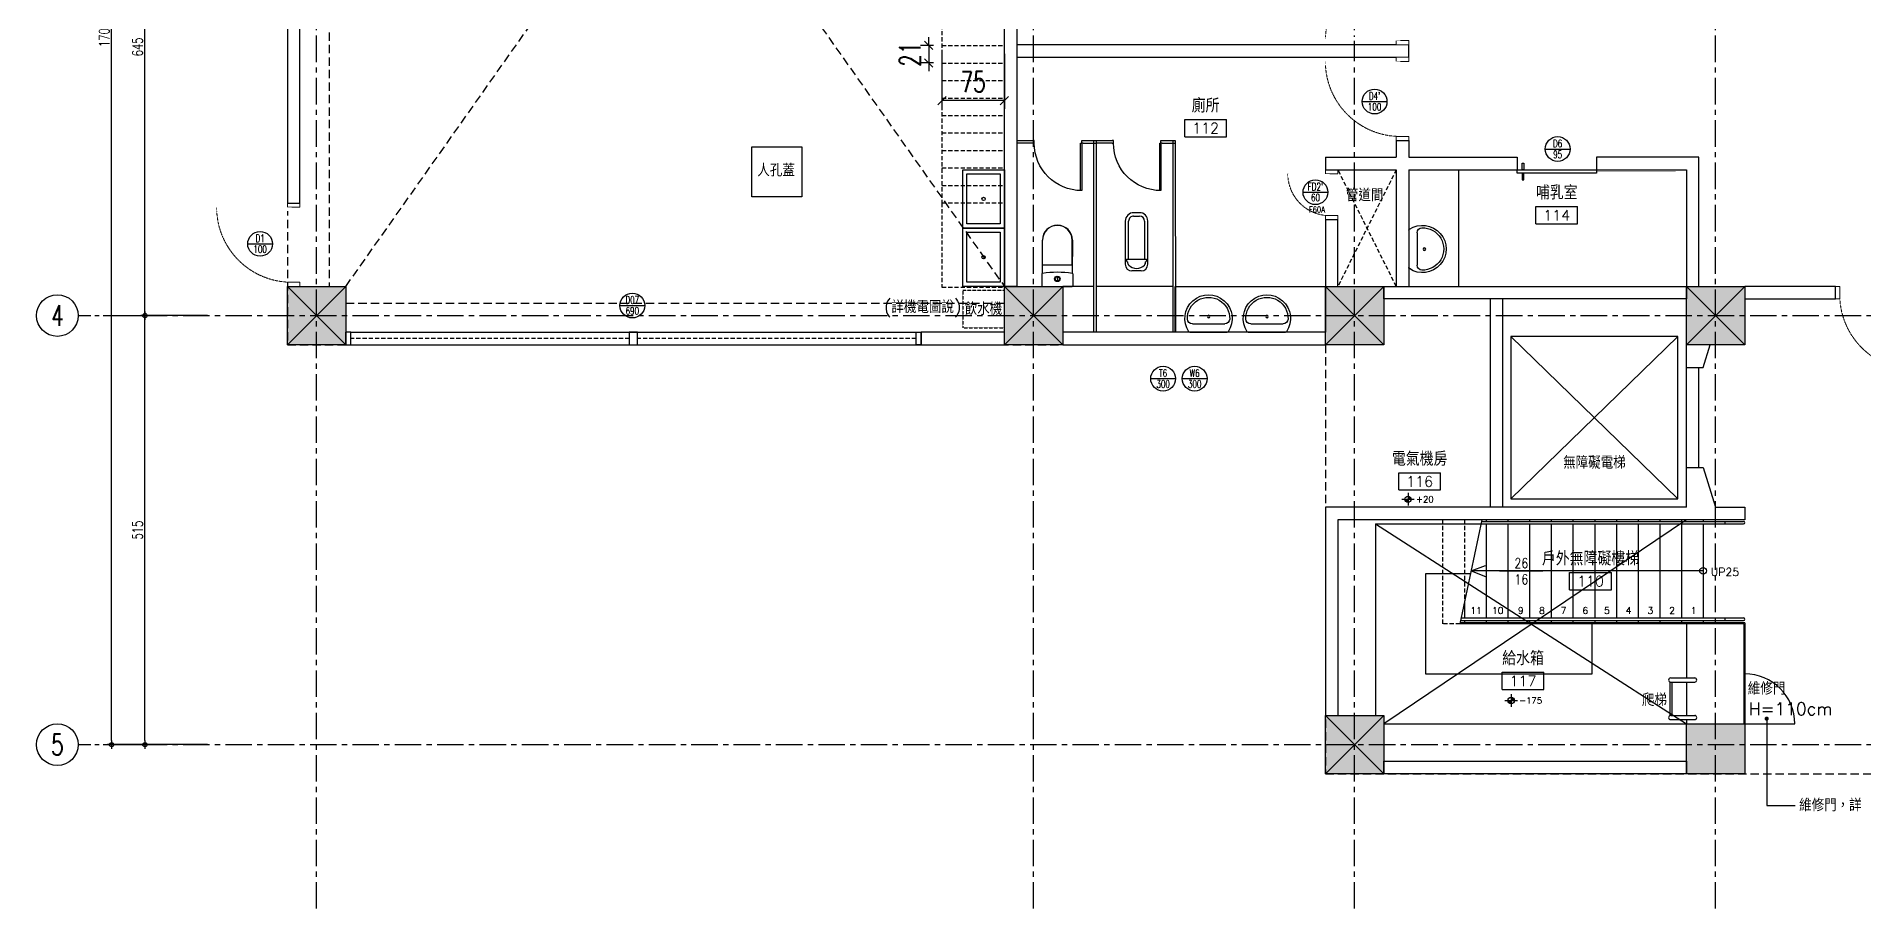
# Model space of a CAD drawing. Header units: millimetres. Extents: x -336 to 3195, y -197 to 2037.
# Drawn here: x -336 to 1855, y -197 to 850 of the extents above; entities that cross this region are included whole.
import ezdxf
from ezdxf.enums import TextEntityAlignment as Align

# ---------------------------------------------------------------- set-up
doc = ezdxf.new("R2010")
doc.units = ezdxf.units.MM
doc.set_wipeout_variables(frame=1)
for name, pattern in [('1', [0.375, 0.25, -0.125]), ('CENTER', [50.8, 31.75, -6.35, 6.35, -6.35]), ('DASHED', [0.75, 0.5, -0.25]), ('HIDDEN', [0.375, 0.25, -0.125])]:
    doc.linetypes.add(name, pattern=pattern)
for name, color, linetype in [('0-50', 7, 'Continuous'), ('COR', 1, 'Continuous'), ('DIM(高程)-50', 2, 'Continuous'), ('DIM1', 3, 'Continuous'), ('GRID', 8, 'CENTER'), ('HATCH_COL', 253, 'Continuous'), ('HID', 5, 'HIDDEN'), ('OPEN', 4, 'Continuous'), ('OTHER', 4, 'Continuous'), ('S-DOOR', 4, 'Continuous'), ('STAIR', 4, 'Continuous'), ('STAIR-T', 3, 'Continuous'), ('TEXT', 4, 'Continuous'), ('TEXT-50', 3, 'Continuous'), ('TOIL', 6, 'Continuous'), ('WALL', 2, 'Continuous'), ('WALL1', 2, 'Continuous'), ('WALL2', 3, 'Continuous'), ('WALL3', 4, 'Continuous'), ('空間名稱-50', 3, 'Continuous'), ('窗編文字', 11, 'Continuous')]:
    doc.layers.add(name, color=color, linetype=linetype)
doc.layers.add('A-DOOR', color=2, linetype='Continuous', lineweight=9)
doc.styles.add('AEH', font='romans', dxfattribs={"width": 0.67, "bigfont": 'china'})
doc.styles.add('C1', font='simplex.shx', dxfattribs={"width": 0.7, "bigfont": 'chineset.shx'})
doc.styles.add('CHINA', font='SIMPLEX.shx', dxfattribs={"width": 0.8, "bigfont": 'chineset.shx'})
doc.styles.add('CHINESET', font='simplex.shx', dxfattribs={"bigfont": 'CHINESET.shx'})
doc.styles.add('尺寸', font='simplex.shx', dxfattribs={"width": 0.8, "bigfont": 'china.shx'})
doc.dimstyles.new('DIMCC-50', dxfattribs={"dimscale": 50, "dimtxt": 0.25, "dimasz": 0.1, "dimexe": 0.1, "dimexo": 0.1, "dimgap": 0.05, "dimtad": 1, "dimrnd": 1e-05, "dimdsep": 46, "dimtxsty": 'C1', "dimblk1": 'Cir', "dimblk2": 'Cir', "dimsah": 1, "dimcen": 0.5, "dimclrd": 256, "dimclre": 256, "dimclrt": 2, "dimadec": 0, "dimazin": 0, "dimtfac": 1, "dimtix": 1, "dimtmove": 2, "dimatfit": 3, "dimldrblk": 'DOT', "dimfxl": 1, "dimtolj": 1, "dimtzin": 0, "dimarcsym": 0})
doc.dimstyles.new('DIMTT-100', dxfattribs={"dimscale": 100, "dimtxt": 0.25, "dimasz": 0.1, "dimexe": 0.1, "dimexo": 0.1, "dimgap": 0.1, "dimtad": 1, "dimrnd": 0.5, "dimdsep": 46, "dimtxsty": 'C1', "dimblk": 'OBLIQUE', "dimcen": 0, "dimclrd": 256, "dimclre": 256, "dimclrt": 2, "dimadec": 1, "dimazin": 0, "dimtfac": 1, "dimtix": 1, "dimtmove": 2, "dimatfit": 3, "dimldrblk": 'DOT', "dimfxl": 1, "dimtolj": 1, "dimarcsym": 0})

# ---------------------------------------------------------------- blocks, each defined once
blk = doc.blocks.new('_LCol001L')
for p, q in [((-1.5, 0), (-1.2, 0)), ((-1.1, 0), (-1, 0)), ((-0.9, 0), (0, 0))]:
    blk.add_line(p, q)
blk.add_circle((-2, 0), 0.5)
at = {"style": 'C1', "width": 0.7}
blk.add_attdef('GRID', text='', height=0.5, dxfattribs=at).set_placement((-2, 0), align=Align.MIDDLE)
blk = doc.blocks.new('Cir')
blk.add_line((-1, 0), (1, 0))
blk.add_circle((0, 0), 0.5)
blk = doc.blocks.new('*D36')
at = {"layer": 'DefPoints', "color": 0, "transparency": 16777216}
for p in [(-206, -1190), (-126, -1190), (-126, -1705)]:
    blk.add_point(p, dxfattribs=at)
at = {"layer": 'DIM1', "lineweight": -2, "transparency": 16777216}
for p, q in [((-131, -1190), (-211, -1190)), ((-206, -1700), (-206, -1195)), ((-131, -1705), (-211, -1705))]:
    blk.add_line(p, q, dxfattribs=at)
at = {"layer": 'DIM1', "lineweight": -2, "transparency": 16777216, "xscale": 5, "yscale": 5, "zscale": 5}
for p, rotation in [((-206, -1190), 90), ((-206, -1705), 270)]:
    blk.add_blockref('Cir', p, dxfattribs=dict(at, rotation=rotation))
at = {"layer": 'DIM1', "color": 2, "transparency": 16777216, "insert": (-214.8, -1447.5), "char_height": 12.5, "attachment_point": 5, "rotation": 90, "style": 'C1'}
blk.add_mtext('\\A1;515', dxfattribs=at)
blk = doc.blocks.new('_Dot')
at = {"color": 0, "linetype": 'ByBlock', "lineweight": -2}
blk.add_line((-0.5, 0), (-1, 0), dxfattribs=at)
at = {"color": 0, "linetype": 'ByBlock', "const_width": 0.5}
blk.add_lwpolyline([(-0.25, 0, 1), (0.25, 0, 1)], format="xyb", close=True, dxfattribs=at)
blk = doc.blocks.new('*D37')
at = {"layer": 'DefPoints', "color": 0, "transparency": 16777216}
for p in [(-206, -545), (-126, -545), (-126, -1190)]:
    blk.add_point(p, dxfattribs=at)
at = {"layer": 'DIM1', "lineweight": -2, "transparency": 16777216}
for p, q in [((-131, -545), (-211, -545)), ((-206, -1185), (-206, -550)), ((-131, -1190), (-211, -1190))]:
    blk.add_line(p, q, dxfattribs=at)
at = {"layer": 'DIM1', "lineweight": -2, "transparency": 16777216, "xscale": 5, "yscale": 5, "zscale": 5}
for p, rotation in [((-206, -545), 90), ((-206, -1190), 270)]:
    blk.add_blockref('Cir', p, dxfattribs=dict(at, rotation=rotation))
at = {"layer": 'DIM1', "color": 2, "transparency": 16777216, "insert": (-214.8, -867.5), "char_height": 12.5, "attachment_point": 5, "rotation": 90, "style": 'C1'}
blk.add_mtext('\\A1;645', dxfattribs=at)
blk = doc.blocks.new('*D40')
at = {"layer": 'DefPoints', "color": 0, "transparency": 16777216}
for p in [(-166, 0), (-246, 0), (-166, -1705)]:
    blk.add_point(p, dxfattribs=at)
at = {"layer": 'DIM1', "lineweight": -2, "transparency": 16777216}
for p, q in [((-171, 0), (-251, 0)), ((-246, -1700), (-246, -5)), ((-171, -1705), (-251, -1705))]:
    blk.add_line(p, q, dxfattribs=at)
at = {"layer": 'DIM1', "lineweight": -2, "transparency": 16777216, "xscale": 5, "yscale": 5, "zscale": 5}
for p, rotation in [((-246, 0), 90), ((-246, -1705), 270)]:
    blk.add_blockref('Cir', p, dxfattribs=dict(at, rotation=rotation))
at = {"layer": 'DIM1', "color": 2, "transparency": 16777216, "insert": (-254.8, -852.5), "char_height": 12.5, "attachment_point": 5, "rotation": 90, "style": 'C1'}
blk.add_mtext('\\A1;1705', dxfattribs=at)
blk = doc.blocks.new('*U23')
at = {"color": 4}
blk.add_wipeout([(0, -15), (100, -15), (100, 0), (0, 0)], dxfattribs=at)
for points in [[(0, -15), (0, 0), (5, 0), (5, -15)], [(95, -15), (95, 0), (100, 0), (100, -15)]]:
    blk.add_lwpolyline(points, close=True)
at = {"color": 4, "linetype": 'HIDDEN'}
blk.add_arc((5, -5), 90, 360, 90, dxfattribs=at)
blk.add_wipeout([(5, -5), (5, 85), (9.5, 85), (9.5, -5)])
blk = doc.blocks.new('_LOPN002')
blk.add_line((1557.9, -266762.5), (1607.9, -266762.5))
blk.add_circle((1582.9, -266762.5), 25)
at = {"layer": '窗編文字', "style": '尺寸', "width": 0.7}
for tag, height, p in [('U', 15, (1582.9, -266751.4)), ('D', 15, (1582.9, -266773.3)), ('60A', 12, (1621.4, -266777.3))]:
    blk.add_attdef(tag, text='', height=height, dxfattribs=at).set_placement(p, align=Align.MIDDLE)
blk = doc.blocks.new('PWSH009')
for p, q in [((-22.4, 0), (22.4, 0)), ((-19.4, -10), (19.4, -10))]:
    blk.add_line(p, q)
blk.add_circle((0.2, -18.8), 1.5)
for centre, radius, start, end in [((-22.4, -1.5), 1.5, 90, 146.1556), ((22.4, -1.5), 1.5, 33.8444, 90), ((0, -16.5), 28.4, 146.1556, 33.8444), ((-19.4, -16), 6, 90, 178.5361), ((0, -16.5), 25.4, 178.5361, 1.4639), ((19.4, -16), 6, 1.4639, 90)]:
    blk.add_arc(centre, radius, start, end)
blk = doc.blocks.new('無障礙推門')
at = {"linetype": 'HIDDEN', "ltscale": 0.01}
blk.add_line((-95, -1.8), (-190, -1.8), dxfattribs=at)
for points in [[(0, 0), (0, -4), (-95, -4), (-95, 0)], [(-6, 0), (-6, 8), (-8, 8), (-8, 0)], [(-6, -4), (-6, -12), (-8, -12), (-8, -4)]]:
    blk.add_lwpolyline(points, close=True)
blk = doc.blocks.new('*U24')
for points in [[(0, -15), (0, 0), (5, 0), (5, -15)], [(55, -15), (55, 0), (60, 0), (60, -15)]]:
    blk.add_lwpolyline(points, close=True)
at = {"color": 4, "linetype": 'HIDDEN'}
blk.add_arc((5, -5), 50, 360, 90, dxfattribs=at)
blk.add_wipeout([(5, -5), (5, 45), (9.5, 45), (9.5, -5)])
blk = doc.blocks.new('A$C5A325B22')
at = {"color": 0, "linetype": 'Continuous'}
for p, q in [((0, 58.5), (0, 60)), ((3, 58.5), (0, 58.5)), ((3, 60), (3, 58.5)), ((3, 1.5), (0, 1.5)), ((0, 1.5), (0, 0)), ((60, 3), (3, 3)), ((3, 3), (3, 1.5)), ((3, 0), (3, 1.5)), ((3, 1.5), (60, 1.5)), ((60, 1.5), (60, 3))]:
    blk.add_line(p, q, dxfattribs=at)
blk.add_arc((3, 1.5), 57, 360, 90, dxfattribs=at)
blk = doc.blocks.new('PCOM002')
for p, q in [((-5.5, 0), (5.5, 0)), ((-13.5, -8), (-13.5, -60)), ((-12, -14), (-12, -12.2)), ((12, -14), (-12, -14)), ((-10.8, -11), (-10.8, -11)), ((-9.5, -60), (-9.5, -14)), ((9.5, -14), (9.5, -60)), ((10.8, -11), (10.8, -11)), ((12, -14), (12, -12.2)), ((13.5, -60), (13.5, -8)), ((3.5, -66), (-3.5, -66)), ((-3.5, -70), (3.5, -70))]:
    blk.add_line(p, q)
for centre, radius, start, end in [((-5.5, -8), 8, 90, 180), ((-10.8, -12.2), 1.2, 90, 180), ((-5.8, -10.5), 5, 136.1257, 185.7103), ((0, -16.1), 13.1, 43.8743, 136.1257), ((5.5, -8), 8, 0, 90), ((5.8, -10.5), 5, 354.2897, 43.8743), ((10.8, -12.2), 1.2, 0, 90), ((-3.5, -60), 10, 180, 270), ((-3.5, -60), 6, 180, 270), ((3.5, -60), 6, 270, 0), ((3.5, -60), 10, 270, 0)]:
    blk.add_arc(centre, radius, start, end)
blk = doc.blocks.new('馬桶')
at = {"linetype": 'Continuous'}
for p, q in [((298214.2, 4180.9), (298214.2, 4220.9)), ((298214.5, 4190.7), (298214.5, 4220.9)), ((298249.8, 4190.7), (298249.9, 4220.9)), ((298250.2, 4220.9), (298250.1, 4180.9)), ((298249.8, 4190.7), (298214.5, 4190.7)), ((298213.7, 4180.4), (298213.7, 4165.9)), ((298214.2, 4165.4), (298250.1, 4165.4)), ((298250.6, 4180.4), (298250.6, 4165.9))]:
    blk.add_line(p, q, dxfattribs=at)
for radius in [3.25, 2.6, 2.5]:
    blk.add_circle((298232.1, 4174.4), radius, dxfattribs=at)
for centre, radius, start, end in [((298232.2, 4220.9), 18, 0, 180), ((298232.2, 4220.9), 17.7, 0, 180), ((298214.3, 4180.4), 0.585, 98.3397, 180.4796), ((298214.2, 4165.9), 0.5, 180, 270), ((298232.2, 4067.5), 114.8, 80.9936, 99.0058), ((298234.1, 4174.4), 2.3, 109.0986, 250.9014), ((298250.1, 4180.4), 0.584, 359.5082, 81.6921), ((298250.1, 4165.9), 0.5, 270, 0)]:
    blk.add_arc(centre, radius, start, end, dxfattribs=at)
blk = doc.blocks.new('*U26')
for points in [[(0, -15), (0, 0), (5, 0), (5, -15)], [(95, -15), (95, 0), (100, 0), (100, -15)]]:
    blk.add_lwpolyline(points, close=True)
at = {"color": 4, "linetype": 'HIDDEN'}
blk.add_arc((5, -5), 90, 360, 90, dxfattribs=at)
blk.add_wipeout([(5, -5), (5, 85), (9.5, 85), (9.5, -5)])
blk = doc.blocks.new('_LRNO001')
for p, q in [((-0.5, 0.212), (0.5, 0.212)), ((-0.5, -0.204), (-0.5, 0.212)), ((0.5, -0.204), (0.5, 0.212)), ((-0.5, -0.204), (0.5, -0.204))]:
    blk.add_line(p, q)
at = {"style": 'C1'}
blk.add_attdef('NAME', text='', height=0.192, dxfattribs=at).set_placement((0, 0.22, -0.353), align=Align.BOTTOM_CENTER)
blk.add_attdef('NO', text='', height=0.231, dxfattribs=at).set_placement((0, 0, -0.192), align=Align.MIDDLE)
blk = doc.blocks.new('樓梯尺寸')
at = {"layer": 'STAIR-T'}
blk.add_line((-26, 0), (26, 0), dxfattribs=at)
at = {"layer": 'STAIR-T', "style": 'C1', "width": 0.8}
for tag, p in [('級深', (-12.7, 3.4)), ('級高', (-12.7, -18.6))]:
    blk.add_attdef(tag, p, '', height=15, dxfattribs=at)
blk = doc.blocks.new('ELE_MK')
for p, q in [((-1, 0), (1, 0)), ((0, 1), (0, -1))]:
    blk.add_line(p, q)
at = {"const_width": 0.5}
for points in [[(0, -0.25, -0.414214), (-0.25, 0, -1)], [(0, 0.25, -0.414214), (0.25, 0, -1)]]:
    blk.add_lwpolyline(points, format="xyb", dxfattribs=at)
blk.add_circle((0, 0), 0.5)
at = {"style": 'AEH', "width": 0.67, "flags": 12}
blk.add_attdef('ELETAG', text='', height=0.667, dxfattribs=at).set_placement((1.15, 0), align=Align.MIDDLE_LEFT)
blk = doc.blocks.new('_Oblique')
at = {"color": 0, "linetype": 'ByBlock', "lineweight": -2}
blk.add_line((-0.5, -0.5), (0.5, 0.5), dxfattribs=at)
blk = doc.blocks.new('*D42')
at = {"lineweight": -2, "transparency": 16777216}
for p, q in [((750, 829.2), (750, 763.1)), ((825, 829.2), (825, 763.1)), ((825, 773.1), (750, 773.1))]:
    blk.add_line(p, q, dxfattribs=at)
at = {"layer": 'DefPoints', "color": 0, "transparency": 16777216}
for p in [(750, 839.2), (825, 839.2), (750, 773.1)]:
    blk.add_point(p, dxfattribs=at)
at = {"lineweight": -2, "transparency": 16777216, "xscale": 10, "yscale": 10, "zscale": 10, "rotation": 180}
blk.add_blockref('_Oblique', (750, 773.1), dxfattribs=at)
at = {"lineweight": -2, "transparency": 16777216, "xscale": 10, "yscale": 10, "zscale": 10}
blk.add_blockref('_Oblique', (825, 773.1), dxfattribs=at)
at = {"color": 2, "transparency": 16777216, "insert": (787.5, 795.6), "char_height": 25, "attachment_point": 5, "style": 'C1'}
blk.add_mtext('\\A1;75', dxfattribs=at)
blk = doc.blocks.new('*D43')
at = {"lineweight": -2, "transparency": 16777216}
for p, q in [((740, 839.2), (724.3, 839.2)), ((734.3, 839.2), (734.3, 849.2)), ((734.3, 839.2), (734.3, 818.2)), ((740, 818.2), (724.3, 818.2)), ((734.3, 818.2), (734.3, 808.2))]:
    blk.add_line(p, q, dxfattribs=at)
at = {"layer": 'DefPoints', "color": 0, "transparency": 16777216}
for p in [(750, 839.2), (734.3, 818.2), (750, 818.2)]:
    blk.add_point(p, dxfattribs=at)
at = {"lineweight": -2, "transparency": 16777216, "xscale": 10, "yscale": 10, "zscale": 10}
for p, rotation in [((734.3, 839.2), 270), ((734.3, 818.2), 90)]:
    blk.add_blockref('_Oblique', p, dxfattribs=dict(at, rotation=rotation))
at = {"color": 2, "transparency": 16777216, "insert": (711.8, 828.7), "char_height": 25, "attachment_point": 5, "rotation": 90, "style": 'C1'}
blk.add_mtext('\\A1;21', dxfattribs=at)
blk = doc.blocks.new('A$Cf1c4574d')
at = {"layer": 'GRID', "linetype": 'CENTER'}
for p, q in [((0, -1901.698), (0, 212.089)), ((860, -1901.698), (860, 212.089)), ((1245, -1901.698), (1245, 212.089)), ((1678, -1901.698), (1678, 212.089)), ((-211.007, -1190), (3195.306, -1190)), ((-211.007, -1705), (3195.306, -1705))]:
    blk.add_line(p, q, dxfattribs=at)
at = {"layer": 'TEXT', "xscale": 50, "yscale": 50, "zscale": 50}
for p, values in [((-211.007, -1190), {'GRID': '4'}), ((-211.007, -1705), {'GRID': '5'})]:
    blk.add_blockref('_LCol001L', p, dxfattribs=at).add_auto_attribs(values)
at = {"layer": 'DIM1'}
for p1, p2, picture, middle in [((-166.007, -1705), (-166.007, 0), '*D40', (-254.757, -852.5)), ((-126.007, -1190), (-126.007, -545), '*D37', (-214.757, -867.5)), ((-126.007, -1705), (-126.007, -1190), '*D36', (-214.757, -1447.5))]:
    dim = blk.add_aligned_dim(p1=p1, p2=p2, distance=80, dimstyle='DIMCC-50', dxfattribs=at)
    dim.commit()
    dim.dimension.update_dxf_attribs({"geometry": picture, "text_midpoint": middle})

msp = doc.modelspace()

# ---------------------------------------------------------------- hatches: boundary and pattern name
at = {"layer": 'HATCH_COL'}
h = msp.add_hatch(color=256, dxfattribs=at)
h.dxf.hatch_style = 1
h.paths.add_polyline_path([(-34.979, 1740), (35.021, 1740), (35.021, 1670), (-34.979, 1670)])
h.paths.add_polyline_path([(825.021, 1740), (895.021, 1740), (895.021, 1670), (825.021, 1670)])
h.paths.add_polyline_path([(825.021, 1195), (895.021, 1195), (895.021, 1125), (825.021, 1125)])
h.paths.add_polyline_path([(-34.979, 1195), (35.021, 1195), (35.021, 1125), (-34.979, 1125)])
h.paths.add_polyline_path([(-34.979, 550), (35.021, 550), (35.021, 480), (-34.979, 480)])
h.paths.add_polyline_path([(825.021, 550), (895.021, 550), (895.021, 480), (825.021, 480)])
h.paths.add_polyline_path([(1210.021, 550), (1280.021, 550), (1280.021, 480), (1210.021, 480)])
h.paths.add_polyline_path([(1210.021, 35), (1280.021, 35), (1280.021, -35), (1210.021, -35)])
h.paths.add_polyline_path([(1643.021, 25), (1713.021, 25), (1713.021, -35), (1643.021, -35)])
h.paths.add_polyline_path([(1965.021, 35), (2035.021, 35), (2035.021, -35), (1965.021, -35)])
h.paths.add_polyline_path([(1643.021, 550), (1713.021, 550), (1713.021, 480), (1643.021, 480)])
h.paths.add_polyline_path([(1965.021, 550), (2035.021, 550), (2035.021, 480), (1965.021, 480)])
h.paths.add_polyline_path([(1643.021, 1195), (1723.021, 1195), (1723.021, 1125), (1643.021, 1125)])
h.paths.add_polyline_path([(1643.021, 1617), (1723.021, 1617), (1723.021, 1547), (1643.021, 1547)])
h.paths.add_polyline_path([(2700.021, 1617), (2780.021, 1617), (2780.021, 1547), (2700.021, 1547)])
h.paths.add_polyline_path([(2700.021, 1195), (2780.021, 1195), (2780.021, 1125), (2700.021, 1125)])
h.paths.add_polyline_path([(2710.021, 550), (2780.021, 550), (2780.021, 450), (2710.021, 450)])
h.paths.add_polyline_path([(2710.021, 65), (2780.021, 65), (2780.021, -35), (2710.021, -35)])

# ---------------------------------------------------------------- linework, layer by layer
at = {"color": 4, "linetype": '1'}
msp.add_lwpolyline([(825.021, 545.234), (775.021, 545.234), (775.021, 500.234), (825.021, 500.234)], close=True, dxfattribs=at)
at = {"layer": 'COR'}
for points in [[(-34.979, 550), (35.021, 550), (35.021, 480), (-34.979, 480)], [(825.021, 550), (895.021, 550), (895.021, 480), (825.021, 480)], [(1210.021, 550), (1280.021, 550), (1280.021, 480), (1210.021, 480)], [(1643.021, 550), (1713.021, 550), (1713.021, 480), (1643.021, 480)], [(1210.021, 35), (1280.021, 35), (1280.021, -35), (1210.021, -35)], [(1643.021, 25), (1713.021, 25), (1713.021, -35), (1643.021, -35)]]:
    msp.add_lwpolyline(points, close=True, dxfattribs=at)
at = {"layer": 'DefPoints'}
for p, q in [((-34.979, 550), (35.021, 480)), ((35.021, 550), (-34.979, 480)), ((825.021, 550), (895.021, 480)), ((895.021, 550), (825.021, 480)), ((1210.021, 550), (1280.021, 480)), ((1280.021, 550), (1210.021, 480)), ((1643.021, 550), (1713.021, 480)), ((1713.021, 550), (1643.021, 480)), ((1210.021, 35), (1280.021, -35)), ((1280.021, 35), (1210.021, -35))]:
    msp.add_line(p, q, dxfattribs=at)
at = {"layer": 'HID', "linetype": 'DASHED', "ltscale": 20}
for p, q in [((34.996, 1669.989), (824.996, 549.989)), ((34.996, 549.989), (824.996, 1669.989))]:
    msp.add_line(p, q, dxfattribs=at)
for points in [[(-35.016, 1740), (-35.016, 480), (1209.984, 480), (1209.984, -35), (3050, -35), (3050, 1554.5), (2845.021, 1554.5), (2845.021, 1632), (1650.442, 1632), (1650.442, 1732.5), (894.984, 1732.5), (894.984, 1740)], [(14.996, 1669.989), (14.996, 1194.816), (34.996, 1194.816), (34.996, 1124.816), (14.996, 1124.816), (14.996, 549.989), (34.996, 549.989), (34.996, 529.989), (824.996, 529.989), (824.996, 1194.816), (845.031, 1194.813), (845.031, 1669.989), (824.996, 1669.989), (824.996, 1689.989), (34.996, 1689.989), (34.996, 1669.989), (14.996, 1669.989)]]:
    msp.add_lwpolyline(points, close=True, dxfattribs=at)
at = {"layer": 'OPEN'}
for p, q in [((41.021, 495), (719.021, 495)), ((41.021, 480), (719.021, 480))]:
    msp.add_line(p, q, dxfattribs=at)
at = {"layer": 'OPEN', "linetype": 'DASHED', "ltscale": 10}
for p, q in [((375.021, 487.5), (41.021, 487.5)), ((719.021, 487.5), (385.021, 487.5))]:
    msp.add_line(p, q, dxfattribs=at)
at = {"layer": 'OPEN'}
for points in [[(35.021, 480), (41.021, 480), (41.021, 495), (35.021, 495)], [(375.021, 480), (385.021, 480), (385.021, 495), (375.021, 495)], [(725.021, 480), (719.021, 480), (719.021, 495), (725.021, 495)]]:
    msp.add_lwpolyline(points, close=True, dxfattribs=at)
at = {"layer": 'OTHER'}
msp.add_lwpolyline([(522.021, 717.489), (582.021, 717.489), (582.021, 657.489), (522.021, 657.489)], close=True, dxfattribs=at)
at = {"layer": 'STAIR', "linetype": 'DASHED', "ltscale": 10}
for p, q in [((750.021, 871.495), (750.021, 650.173)), ((750.021, 839.173), (825.021, 839.173)), ((750.021, 818.173), (825.021, 818.173)), ((750.021, 797.173), (825.021, 797.173)), ((750.021, 776.173), (825.021, 776.173)), ((750.021, 755.173), (825.021, 755.173)), ((750.021, 734.173), (825.021, 734.173)), ((750.021, 713.173), (825.021, 713.173)), ((750.021, 692.173), (825.021, 692.173)), ((750.021, 671.173), (825.021, 671.173)), ((750.021, 650.173), (825.021, 650.173)), ((750.021, 650.173), (750.021, 549.173)), ((750.021, 549.173), (825.021, 549.173)), ((1377.021, 270), (1377.021, 170.833))]:
    msp.add_line(p, q, dxfattribs=at)
at = {"layer": 'STAIR'}
for p, q in [((1432.652, 490), (1632.943, 295)), ((1632.958, 490), (1432.652, 295)), ((1643.021, 332.5), (1643.021, 452.5)), ((1658.021, 332.5), (1658.021, 452.5)), ((1371.535, 145), (1398.083, 270)), ((1397.021, 265), (1711.521, 265)), ((1397.658, 268), (1711.521, 268)), ((1403.021, 270), (1403.021, 268)), ((1403.021, 265), (1403.021, 152)), ((1429.021, 270), (1429.021, 268)), ((1429.021, 265), (1429.021, 152)), ((1455.021, 270), (1455.021, 268)), ((1455.021, 265), (1455.021, 152)), ((1481.021, 270), (1481.021, 268)), ((1481.021, 265), (1481.021, 152)), ((1507.021, 270), (1507.021, 268)), ((1507.021, 265), (1507.021, 152)), ((1533.021, 270), (1533.021, 268)), ((1533.021, 265), (1533.021, 152)), ((1559.021, 270), (1559.021, 268)), ((1559.021, 265), (1559.021, 152)), ((1585.021, 270), (1585.021, 268)), ((1585.021, 265), (1585.021, 152)), ((1611.021, 270), (1611.021, 268)), ((1611.021, 265), (1611.021, 152)), ((1637.021, 270), (1637.021, 268)), ((1637.021, 265), (1637.021, 152)), ((1663.021, 270), (1663.021, 268)), ((1663.021, 265), (1663.021, 152)), ((1689.021, 268), (1689.021, 265)), ((1377.021, 170.833), (1377.021, 152)), ((1712.021, 145), (1371.535, 145)), ((1713.021, 146), (1371.747, 146)), ((1372.384, 149), (1711.521, 149)), ((1373.021, 152), (1711.521, 152)), ((1377.021, 149), (1377.021, 145)), ((1403.021, 149), (1403.021, 145)), ((1429.021, 149), (1429.021, 145)), ((1455.021, 149), (1455.021, 145)), ((1481.021, 149), (1481.021, 145)), ((1507.021, 149), (1507.021, 145)), ((1533.021, 149), (1533.021, 145)), ((1559.021, 149), (1559.021, 145)), ((1585.021, 149), (1585.021, 145)), ((1611.021, 149), (1611.021, 145)), ((1637.021, 149), (1637.021, 145)), ((1663.021, 149), (1663.021, 145)), ((1689.021, 152), (1689.021, 149)), ((1689.021, 146), (1689.021, 145)), ((1712.021, 145), (1712.021, 25)), ((1713.021, 146), (1713.021, 25)), ((1624.271, 80), (1653.021, 80)), ((1624.271, 75), (1653.021, 75)), ((1713.021, 85), (1712.021, 85)), ((1624.271, 35), (1653.021, 35)), ((1624.271, 30), (1653.021, 30)), ((1713.021, 25), (1773.021, 25))]:
    msp.add_line(p, q, dxfattribs=at)
msp.add_lwpolyline([(1632.958, 490), (1432.652, 490), (1432.652, 295), (1632.958, 295)], close=True, dxfattribs=at)
at = {"layer": 'STAIR', "linetype": 'DASHED', "ltscale": 10}
msp.add_lwpolyline([(1371.535, 145), (1351.021, 145), (1351.021, 270)], dxfattribs=at)
at = {"layer": 'STAIR'}
for points in [[(1623.021, 75.335), (1623.021, 34.665)], [(1623.021, 75.335), (1623.021, 34.665)], [(1625.521, 75), (1625.521, 35)], [(1625.521, 75), (1625.521, 35)]]:
    msp.add_lwpolyline(points, dxfattribs=at)
for centre, radius, start, end in [((1711.521, 266.5), 1.5, 270, 90), ((1711.521, 150.5), 1.5, 270, 90), ((1624.271, 77.5), 2.5, 90, 270), ((1653.021, 77.5), 2.5, 270, 90), ((1713.021, 25), 60, 0, 90), ((1624.271, 32.5), 2.5, 90, 270), ((1653.021, 32.5), 2.5, 270, 90)]:
    msp.add_arc(centre, radius, start, end, dxfattribs=at)
at = {"layer": 'TEXT-50'}
for p, q in [((1385.021, 208.5), (1401.953, 215.047)), ((1663.021, 208.5), (1385.021, 208.5)), ((1385.021, 208.5), (1401.953, 201.953))]:
    msp.add_line(p, q, dxfattribs=at)
msp.add_circle((1663.021, 208.5), 4, dxfattribs=at)
at = {"layer": 'TOIL'}
for p, q in [((840.021, 725), (860.765, 725)), ((919.265, 725), (932.015, 725)), ((932.015, 725), (954.271, 725)), ((1014.271, 725), (1030.008, 725)), ((860.765, 722), (840.021, 722)), ((919.265, 722), (935.015, 722)), ((954.271, 722), (935.015, 722)), ((1014.271, 722), (1030.008, 722)), ((1370.021, 550), (1370.021, 690))]:
    msp.add_line(p, q, dxfattribs=at)
for points in [[(932.015, 725), (932.015, 495)], [(935.015, 725), (935.015, 495)], [(1027.021, 725), (1027.021, 495)], [(1030.008, 725), (1030.021, 495)], [(932.015, 550), (895.021, 550)], [(1027.021, 550), (935.015, 550)]]:
    msp.add_lwpolyline(points, dxfattribs=at)
for points in [[(775.047, 620), (775.047, 690), (825.047, 690), (825.047, 620)], [(780.047, 625), (780.047, 685), (820.047, 685), (820.047, 625)], [(775.047, 550), (775.047, 620), (825.047, 620), (825.047, 550)], [(780.047, 555), (780.047, 615), (820.047, 615), (820.047, 555)], [(1030.013, 494.994), (1030.013, 549.994), (1210.021, 550), (1210.021, 495)]]:
    msp.add_lwpolyline(points, close=True, dxfattribs=at)
for centre in [(800.047, 655), (800.047, 585)]:
    msp.add_circle(centre, 2, dxfattribs=at)
at = {"layer": 'WALL'}
for p, q in [((1210.021, 705), (1295.021, 705)), ((1210.021, 705), (1210.021, 690)), ((1310.021, 705), (1440.021, 705)), ((1440.021, 705), (1440.021, 690)), ((1210.021, 690), (1295.021, 690)), ((1295.021, 690), (1295.021, 550)), ((1310.021, 690), (1310.021, 550)), ((1310.021, 690), (1440.021, 690)), ((1408.021, 285), (1408.021, 535)), ((1423.021, 285), (1423.021, 535)), ((1643.021, 285), (1210.021, 285)), ((1210.021, 285), (1210.021, 35)), ((1713.021, 285), (1713.021, 270)), ((1713.021, 270), (1225.021, 270)), ((1225.021, 270), (1225.021, 35)), ((1210.021, 35), (1225.021, 35))]:
    msp.add_line(p, q, dxfattribs=at)
for points in [[(825.021, 1125), (840.021, 1125), (840.021, 550), (825.021, 550)], [(1310.021, 840), (840.021, 840), (840.021, 825), (1310.021, 825)], [(1643.021, 690), (1643.021, 550), (1658.021, 550), (1658.021, 705), (1535.021, 705), (1535.021, 690)], [(1280.021, 550), (1643.021, 550), (1643.021, 535), (1280.021, 535)], [(725.021, 480), (825.021, 480), (825.021, 495), (725.021, 495)], [(895.021, 480), (1210.021, 480), (1210.021, 495), (895.021, 495)], [(1280.021, -20), (1643.021, -20), (1643.021, -35), (1280.021, -35)]]:
    msp.add_lwpolyline(points, close=True, dxfattribs=at)
msp.add_lwpolyline([(1678, 285.067), (1713.021, 285.067)], dxfattribs=at)
at = {"layer": 'WALL1', "linetype": 'Continuous'}
for p, q in [((1643.021, 452.5), (1643.021, 480)), ((1663.021, 452.5), (1671.705, 480)), ((1643.021, 452.5), (1663.021, 452.5)), ((1643.021, 285), (1643.021, 332.5)), ((1643.021, 332.5), (1663.021, 332.5)), ((1663.021, 332.5), (1678.021, 285))]:
    msp.add_line(p, q, dxfattribs=at)
at = {"layer": 'WALL2', "linetype": 'Continuous'}
for p, q in [((1270, 264.989), (1270, 34.989)), ((1270.063, 265), (1397.021, 265)), ((1643.021, 145), (1643.021, 80)), ((1643.021, 75), (1643.021, 35)), ((1280, 24.989), (1643, 24.989)), ((1643.021, 30), (1643.021, 25))]:
    msp.add_line(p, q, dxfattribs=at)
for points in [[(1270.063, 265), (1643, 24.989)], [(1643.021, 270), (1280.021, 24.989)]]:
    msp.add_lwpolyline(points, dxfattribs=at)
at = {"layer": 'WALL3', "linetype": 'Continuous'}
for p, q in [((35.021, 480), (35.021, 495)), ((725.021, 480), (725.021, 495))]:
    msp.add_line(p, q, dxfattribs=at)
at = {"layer": 'WALL3'}
msp.add_lwpolyline([(1384.278, 205), (1330.021, 205), (1330.021, 85), (1530.021, 85), (1530.021, 145)], dxfattribs=at)

# ---------------------------------------------------------------- block references
at = {"layer": '0-50'}
msp.add_blockref('A$Cf1c4574d', (0, 1705), dxfattribs=at)
at = {"layer": 'DIM(高程)-50'}
ref = msp.add_blockref('ELE_MK', (1309.178, 294.575), dxfattribs=dict(at, xscale=7.5, yscale=7.5, zscale=7.5))
ref.add_attrib('ELETAG', '+20', dxfattribs={"layer": '0', "height": 7.5, "style": 'C1', "flags": 12}).set_placement((1318.741, 294.575), align=Align.MIDDLE_LEFT)
ref = msp.add_blockref('ELE_MK', (1432.825, 52.959), dxfattribs=dict(at, xscale=7.5, yscale=7.5, zscale=7.5))
ref.add_attrib('ELETAG', '-175', dxfattribs={"layer": '0', "height": 7.5, "style": 'C1', "flags": 12}).set_placement((1442.387, 52.959), align=Align.MIDDLE_LEFT)
at = {"layer": 'OPEN', "linetype": 'Continuous', "rotation": 180}
msp.add_blockref('無障礙推門', (1440.021, 686), dxfattribs=at)
at = {"layer": 'S-DOOR'}
ref = msp.add_blockref('_LOPN002', (545.621, 159637.274), dxfattribs=dict(at, xscale=0.5957446808507162, yscale=0.5957446808507162, zscale=0.5957446808507162))
ref.add_attrib('U', 'D6', dxfattribs={"layer": '窗編文字', "color": 0, "height": 8.9362, "style": 'C1', "width": 0.7}).set_placement((1488.617, 721.569), align=Align.MIDDLE)
ref.add_attrib('D', '95', dxfattribs={"layer": '窗編文字', "color": 0, "height": 8.9362, "style": 'C1', "width": 0.7}).set_placement((1488.617, 708.507), align=Align.MIDDLE)
ref = msp.add_blockref('_LOPN002', (-564.361, 159449.419), dxfattribs=dict(at, xscale=0.5957446808507162, yscale=0.5957446808507162, zscale=0.5957446808507162))
ref.add_attrib('U', 'D07', dxfattribs={"layer": '窗編文字', "color": 0, "height": 8.9362, "style": 'C1', "width": 0.7}).set_placement((378.635, 533.714), align=Align.MIDDLE)
ref.add_attrib('D', '690', dxfattribs={"layer": '窗編文字', "color": 0, "height": 8.9362, "style": 'C1', "width": 0.7}).set_placement((378.635, 520.652), align=Align.MIDDLE)
ref = msp.add_blockref('_LOPN002', (72.38, 159361.625), dxfattribs=dict(at, xscale=0.5957446808507162, yscale=0.5957446808507162, zscale=0.5957446808507162))
ref.add_attrib('U', 'T6', dxfattribs={"layer": '窗編文字', "color": 0, "height": 8.9362, "style": 'C1', "width": 0.7}).set_placement((1015.376, 445.92), align=Align.MIDDLE)
ref.add_attrib('D', '300', dxfattribs={"layer": '窗編文字', "color": 0, "height": 8.9362, "style": 'C1', "width": 0.7}).set_placement((1015.376, 432.859), align=Align.MIDDLE)
ref = msp.add_blockref('_LOPN002', (110.202, 159361.625), dxfattribs=dict(at, xscale=0.5957446808507162, yscale=0.5957446808507162, zscale=0.5957446808507162))
ref.add_attrib('U', 'W6', dxfattribs={"layer": '窗編文字', "color": 0, "height": 8.9362, "style": 'C1', "width": 0.7}).set_placement((1053.198, 445.92), align=Align.MIDDLE)
ref.add_attrib('D', '300', dxfattribs={"layer": '窗編文字', "color": 0, "height": 8.9362, "style": 'C1', "width": 0.7}).set_placement((1053.198, 432.859), align=Align.MIDDLE)
at = {"layer": 'TEXT-50'}
ref = msp.add_blockref('樓梯尺寸', (1445.021, 208.5), dxfattribs=at)
ref.add_attrib('級深', '26', dxfattribs={"layer": 'STAIR-T', "height": 12, "style": 'C1', "width": 0.8}).set_placement((1445.021, 211.876), align=Align.CENTER)
ref.add_attrib('級高', '16', dxfattribs={"layer": 'STAIR-T', "height": 12, "style": 'C1', "width": 0.8}).set_placement((1445.021, 192.376), align=Align.CENTER)
at = {"layer": 'TOIL', "xscale": -1}
for name, p, rotation in [('A$C5A325B22', (919.265, 725), 90), ('A$C5A325B22', (1014.271, 725), 90), ('PWSH009', (1310.021, 594.957), 90), ('PWSH009', (1069.859, 495), 180), ('PWSH009', (1139.859, 495), 180)]:
    msp.add_blockref(name, p, dxfattribs=dict(at, rotation=rotation))
at = {"layer": 'TOIL', "rotation": 180}
msp.add_blockref('PCOM002', (983.521, 568.52), dxfattribs=at)
at = {"layer": 'TOIL'}
msp.add_blockref('馬桶', (-297343.645, -3615.378), dxfattribs=at)
at = {"layer": '空間名稱-50'}
ref = msp.add_blockref('_LRNO001', (1066.269, 739.933), dxfattribs=dict(at, xscale=50, yscale=50, zscale=50))
ref.add_attrib('NO', '112', dxfattribs={"layer": '0', "height": 12.5, "style": 'CHINESET'}).set_placement((1066.269, 739.933, -9.615), align=Align.MIDDLE)
ref.add_attrib('NAME', '廁所', dxfattribs={"layer": '0', "height": 16.6667, "style": 'CHINESET'}).set_placement((1066.269, 753.797), align=Align.BOTTOM_CENTER)
ref = msp.add_blockref('_LRNO001', (1487.521, 635.43, -9.615), dxfattribs=dict(at, xscale=50, yscale=50, zscale=50))
ref.add_attrib('NO', '114', dxfattribs={"layer": '0', "height": 12.5, "style": 'CHINESET'}).set_placement((1487.521, 635.43, -19.231), align=Align.MIDDLE)
ref.add_attrib('NAME', '哺乳室', dxfattribs={"layer": '0', "height": 16.6667, "style": 'CHINESET'}).set_placement((1487.521, 649.294, -9.615), align=Align.BOTTOM_CENTER)
ref = msp.add_blockref('_LRNO001', (1323.131, 315.835), dxfattribs=dict(at, xscale=50, yscale=50, zscale=50))
ref.add_attrib('NO', '116', dxfattribs={"layer": '0', "height": 12.5, "style": 'CHINESET'}).set_placement((1323.131, 315.835, -9.615), align=Align.MIDDLE)
ref.add_attrib('NAME', '電氣機房', dxfattribs={"layer": '0', "height": 16.6667, "style": 'CHINESET'}).set_placement((1323.131, 329.699), align=Align.BOTTOM_CENTER)
ref = msp.add_blockref('_LRNO001', (1528.02, 196.175, 28.846), dxfattribs=dict(at, xscale=50, yscale=50, zscale=50))
ref.add_attrib('NO', '110', dxfattribs={"layer": '0', "height": 12.5, "style": 'CHINESET'}).set_placement((1528.02, 196.175, 19.231), align=Align.MIDDLE)
ref.add_attrib('NAME', '戶外無障礙樓梯', dxfattribs={"layer": '0', "height": 16.6667, "style": 'CHINESET'}).set_placement((1528.02, 210.039, 28.846), align=Align.BOTTOM_CENTER)
ref = msp.add_blockref('_LRNO001', (1447.135, 76.485), dxfattribs=dict(at, xscale=50, yscale=50, zscale=50))
ref.add_attrib('NO', '117', dxfattribs={"layer": '0', "height": 12.5, "style": 'CHINESET'}).set_placement((1447.135, 76.485, -9.615), align=Align.MIDDLE)
ref.add_attrib('NAME', '給水箱', dxfattribs={"layer": '0', "height": 16.6667, "style": 'CHINESET'}).set_placement((1447.135, 90.349), align=Align.BOTTOM_CENTER)

# ---------------------------------------------------------------- texts
at = {"layer": 'TEXT-50', "style": 'CHINESET'}
for s, height, p in [('人孔蓋', 15, (528.613, 682.002)), ('(詳機電圖說)', 15, (680.39, 517.976)), ('飲水機', 15, (777.39, 515.643)), ('無障礙電梯 ', 15, (1495.226, 331.092)), ('11', 8, (1383.919, 156.946)), ('10', 8, (1409.919, 156.946)), ('9', 8, (1440.931, 156.946)), ('8', 8, (1466.37, 156.946)), ('7', 8, (1492.37, 156.946)), ('6', 8, (1518.37, 156.946)), ('5', 8, (1544.37, 156.946)), ('4', 8, (1570.37, 156.946)), ('3', 8, (1596.37, 156.946)), ('2', 8, (1622.37, 156.946)), ('1', 8, (1648.37, 156.946)), ('維修門', 15, (1716.674, 59.8)), ('爬梯', 15, (1589.717, 46.259)), ('H=110cm', 15, (1717.924, 35.442)), ('維修門，詳', 15, (1778.261, -80.092))]:
    msp.add_text(s, height=height, dxfattribs=at).set_placement(p)
at = {"layer": 'TEXT-50', "style": 'CHINA'}
msp.add_text('UP25', height=9.6, rotation=359.589604, dxfattribs=at).set_placement((1672.171, 202.623))

# ---------------------------------------------------------------- dimensions: what is measured, and where the dimension line sits
dim = msp.add_linear_dim(base=(734.31, 818.173), p1=(750.021, 839.173), p2=(750.021, 818.173), angle=90, dimstyle='DIMTT-100', override={"dimfxl": 1000, "dimarcsym": 1})
dim.commit()
dim.dimension.update_dxf_attribs({"geometry": '*D43', "text_midpoint": (711.81, 828.673)})
dim = msp.add_linear_dim(base=(750.0213, 773.141), p1=(824.9957, 839.1731), p2=(750.0213, 839.1731), dimstyle='DIMTT-100', override={"dimfxl": 1000, "dimarcsym": 1})
dim.commit()
dim.dimension.update_dxf_attribs({"geometry": '*D42', "text_midpoint": (787.5085, 795.641)})

# ---------------------------------------------------------------- leaders
at = {"layer": 'TEXT-50'}
msp.add_leader([(1739.408, 31.161), (1739.408, -73.2), (1773.411, -73.2)], dimstyle='DIMCC-50', dxfattribs=at)

# ---------------------------------------------------------------- next in the draw order: block references
at = {"layer": 'A-DOOR'}
for name, p, rotation in [('*U23', (1295.021, 840), 89.99999999999999), ('*U26', (1922.021, 535), 180)]:
    msp.add_blockref(name, p, dxfattribs=dict(at, rotation=rotation))
at = {"layer": 'A-DOOR', "xscale": -1, "rotation": 90}
for name, p in [('*U23', (1295.021, 825)), ('*U24', (1210.021, 690)), ('*U26', (-34.979, 650))]:
    msp.add_blockref(name, p, dxfattribs=at)

# ---------------------------------------------------------------- next in the draw order: linework, layer by layer
at = {"layer": 'HID', "linetype": 'DASHED', "ltscale": 10}
msp.add_lwpolyline([(1225.021, 690), (1295.021, 690), (1225.021, 550), (1295.021, 550), (1225.021, 690)], dxfattribs=at)
at = {"layer": 'WALL'}
for p, q in [((1295.021, 725), (1295.021, 705)), ((1295.021, 725), (1310.021, 725)), ((1310.021, 725), (1310.021, 705))]:
    msp.add_line(p, q, dxfattribs=at)
for points in [[(-34.979, 650), (-19.979, 650), (-19.979, 925), (-34.979, 925)], [(1225.021, 630), (1210.021, 630), (1210.021, 550), (1225.021, 550)], [(1713.021, 535), (1822.021, 535), (1822.021, 550), (1713.021, 550)]]:
    msp.add_lwpolyline(points, close=True, dxfattribs=at)

# ---------------------------------------------------------------- next in the draw order: block references
at = {"layer": 'S-DOOR'}
ref = msp.add_blockref('_LOPN002', (326.014, 159694.251), dxfattribs=dict(at, xscale=0.5957446808507162, yscale=0.5957446808507162, zscale=0.5957446808507162))
ref.add_attrib('U', "D4'", dxfattribs={"layer": '窗編文字', "color": 0, "height": 8.9362, "style": 'C1', "width": 0.7}).set_placement((1269.01, 778.547), align=Align.MIDDLE)
ref.add_attrib('D', '100', dxfattribs={"layer": '窗編文字', "color": 0, "height": 8.9362, "style": 'C1', "width": 0.7}).set_placement((1269.01, 765.485), align=Align.MIDDLE)
ref = msp.add_blockref('_LOPN002', (255.094, 159585.46), dxfattribs=dict(at, xscale=0.5957446808507162, yscale=0.5957446808507162, zscale=0.5957446808507162))
ref.add_attrib('60A', 'F60A', dxfattribs={"layer": '窗編文字', "color": 0, "height": 7.1489, "style": 'C1', "width": 0.7}).set_placement((1199.894, 642.254), align=Align.MIDDLE)
ref.add_attrib('U', "FD2'", dxfattribs={"layer": '窗編文字', "color": 0, "height": 8.9362, "style": 'C1', "width": 0.7}).set_placement((1198.09, 669.755), align=Align.MIDDLE)
ref.add_attrib('D', '60', dxfattribs={"layer": '窗編文字', "color": 0, "height": 8.9362, "style": 'C1', "width": 0.7}).set_placement((1198.09, 656.693), align=Align.MIDDLE)
ref = msp.add_blockref('_LOPN002', (-1010.773, 159523.449), dxfattribs=dict(at, xscale=0.5957446808507162, yscale=0.5957446808507162, zscale=0.5957446808507162))
ref.add_attrib('U', 'D1', dxfattribs={"layer": '窗編文字', "color": 0, "height": 8.9362, "style": 'C1', "width": 0.7}).set_placement((-67.777, 607.744), align=Align.MIDDLE)
ref.add_attrib('D', '100', dxfattribs={"layer": '窗編文字', "color": 0, "height": 8.9362, "style": 'C1', "width": 0.7}).set_placement((-67.777, 594.683), align=Align.MIDDLE)

# ---------------------------------------------------------------- next in the draw order: texts
at = {"layer": 'TEXT-50', "style": 'CHINESET'}
msp.add_text('管道間 ', height=15, dxfattribs=at).set_placement((1234.555, 652.1))

doc.saveas('drawing.dxf')
